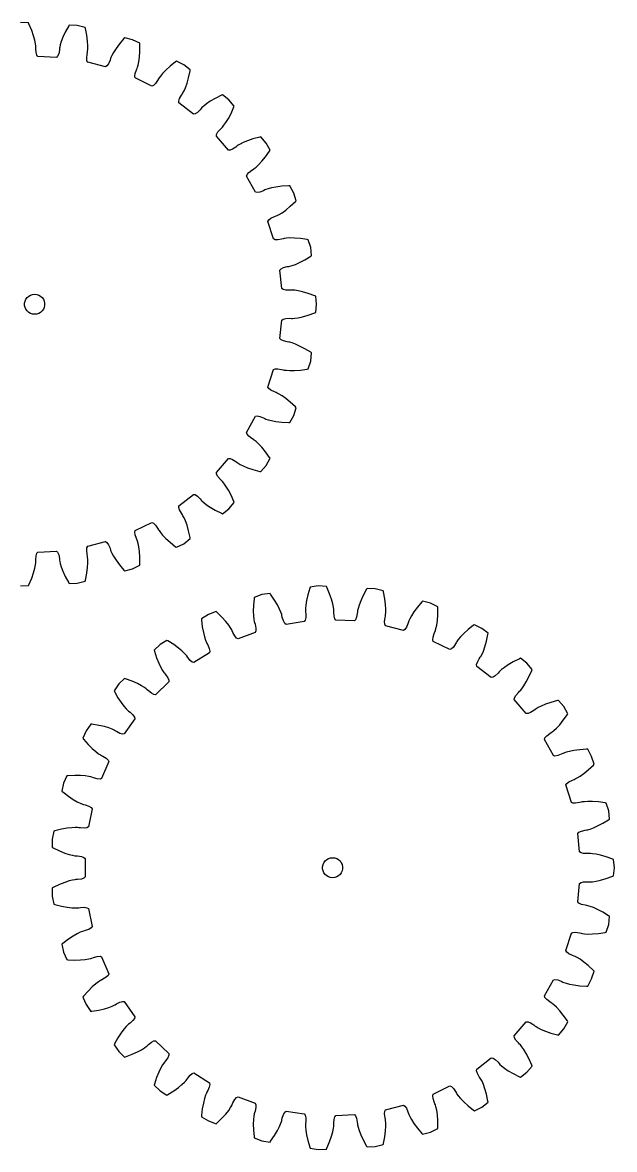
# Model space of a CAD drawing. Extents: x 0 to 173, y 0 to 168.
# Drawn here: x 84.4 to 172.6, y 0 to 167.9 of the extents above; entities that cross this region are included whole.
import ezdxf

# ---------------------------------------------------------------- set-up
doc = ezdxf.new("R2010")
doc.units = 0

msp = doc.modelspace()

# ---------------------------------------------------------------- linework, layer by layer
for p, q in [((85.3, 167.79), (84.08, 167.85)), ((85.36, 167.65), (85.3, 167.79)), ((85.77, 166.69), (85.36, 167.65)), ((86.05, 165.88), (85.77, 166.69)), ((90.78, 166.44), (90.42, 165.65)), ((91.28, 167.35), (90.78, 166.44)), ((91.36, 167.48), (91.28, 167.35)), ((92.57, 167.42), (91.36, 167.48)), ((93.75, 167.12), (92.57, 167.42)), ((93.79, 166.97), (93.75, 167.12)), ((93.99, 165.95), (93.79, 166.97)), ((86.23, 165.21), (86.05, 165.88)), ((86.33, 164.7), (86.23, 165.21)), ((86.37, 164.37), (86.33, 164.7)), ((90.02, 164.52), (89.95, 164.19)), ((90.17, 165.01), (90.02, 164.52)), ((90.42, 165.65), (90.17, 165.01)), ((94.1, 165.09), (93.99, 165.95)), ((94.14, 164.4), (94.1, 165.09)), ((98.85, 164.69), (98.34, 163.99)), ((99.52, 165.48), (98.85, 164.69)), ((99.63, 165.59), (99.52, 165.48)), ((100.8, 165.29), (99.63, 165.59)), ((101.89, 164.76), (100.8, 165.29)), ((101.9, 164.6), (101.89, 164.76)), ((101.89, 163.56), (101.9, 164.6)), ((86.38, 164.2), (86.37, 164.37)), ((86.38, 163.94), (86.38, 164.2)), ((86.43, 163.37), (86.38, 163.94)), ((86.55, 162.98), (86.43, 163.37)), ((86.7, 162.79), (86.55, 162.98)), ((89.63, 162.83), (89.45, 162.65)), ((89.79, 163.2), (89.63, 162.83)), ((89.89, 163.76), (89.79, 163.2)), ((89.92, 164.02), (89.89, 163.76)), ((89.95, 164.19), (89.92, 164.02)), ((93.97, 162.56), (94.03, 163.12)), ((94.03, 163.12), (94.09, 163.38)), ((94.09, 163.38), (94.11, 163.55)), ((94.11, 163.55), (94.14, 163.89)), ((94.14, 163.89), (94.14, 164.4)), ((97.72, 162.96), (97.58, 162.65)), ((97.97, 163.41), (97.72, 162.96)), ((98.34, 163.99), (97.97, 163.41)), ((101.83, 162.7), (101.89, 163.56)), ((89.45, 162.65), (86.7, 162.79)), ((94.01, 162.16), (93.97, 162.56)), ((94.12, 161.93), (94.01, 162.16)), ((96.78, 161.24), (94.12, 161.93)), ((96.99, 161.38), (96.78, 161.24)), ((97.22, 161.71), (96.99, 161.38)), ((97.44, 162.24), (97.22, 161.71)), ((97.52, 162.5), (97.44, 162.24)), ((97.58, 162.65), (97.52, 162.5)), ((101.47, 161.03), (101.53, 161.19)), ((101.53, 161.19), (101.62, 161.51)), ((101.62, 161.51), (101.73, 162.02)), ((101.73, 162.02), (101.83, 162.7)), ((106.4, 161.35), (105.76, 160.77)), ((107.22, 161.99), (106.4, 161.35)), ((107.34, 162.08), (107.22, 161.99)), ((108.44, 161.55), (107.34, 162.08)), ((109.4, 160.8), (108.44, 161.55)), ((101.15, 159.84), (101.19, 160.24)), ((101.21, 159.6), (101.15, 159.84)), ((101.19, 160.24), (101.37, 160.79)), ((103.68, 158.39), (101.21, 159.6)), ((101.37, 160.79), (101.47, 161.03)), ((104.66, 159.47), (104.53, 159.24)), ((104.75, 159.61), (104.66, 159.47)), ((104.95, 159.88), (104.75, 159.61)), ((105.28, 160.28), (104.95, 159.88)), ((105.76, 160.77), (105.28, 160.28)), ((108.92, 158.8), (109.16, 159.63)), ((109.16, 159.63), (109.37, 160.65)), ((109.37, 160.65), (109.4, 160.8)), ((103.92, 158.48), (103.68, 158.39)), ((104.21, 158.76), (103.92, 158.48)), ((104.53, 159.24), (104.21, 158.76)), ((108.48, 157.68), (108.69, 158.15)), ((108.69, 158.15), (108.92, 158.8)), ((107.68, 156.14), (107.8, 156.53)), ((107.69, 155.89), (107.68, 156.14)), ((107.8, 156.53), (108.08, 157.02)), ((108.08, 157.02), (108.24, 157.24)), ((108.24, 157.24), (108.32, 157.38)), ((108.32, 157.38), (108.48, 157.68)), ((112.38, 156.12), (111.81, 155.73)), ((113.13, 156.56), (112.38, 156.12)), ((114.06, 157.03), (113.13, 156.56)), ((114.2, 157.09), (114.06, 157.03)), ((115.16, 156.34), (114.2, 157.09)), ((115.95, 155.42), (115.16, 156.34)), ((109.87, 154.21), (107.69, 155.89)), ((110.46, 154.47), (110.12, 154.25)), ((110.87, 154.87), (110.46, 154.47)), ((111.04, 155.07), (110.87, 154.87)), ((111.15, 155.19), (111.04, 155.07)), ((111.41, 155.42), (111.15, 155.19)), ((111.81, 155.73), (111.41, 155.42)), ((115.48, 154.32), (115.9, 155.28)), ((115.9, 155.28), (115.95, 155.42)), ((110.12, 154.25), (109.87, 154.21)), ((114.42, 152.55), (114.72, 152.97)), ((114.72, 152.97), (115.08, 153.56)), ((115.08, 153.56), (115.48, 154.32)), ((113.29, 150.95), (113.33, 151.2)), ((113.33, 151.2), (113.52, 151.55)), ((113.52, 151.55), (113.9, 151.98)), ((113.9, 151.98), (114.1, 152.16)), ((114.1, 152.16), (114.21, 152.28)), ((114.21, 152.28), (114.42, 152.55)), ((115.08, 148.86), (113.29, 150.95)), ((116.4, 149.47), (116.2, 149.31)), ((116.54, 149.57), (116.4, 149.47)), ((116.83, 149.74), (116.54, 149.57)), ((117.29, 149.97), (116.83, 149.74)), ((117.93, 150.24), (117.29, 149.97)), ((118.75, 150.52), (117.93, 150.24)), ((119.75, 150.78), (118.75, 150.52)), ((119.9, 150.81), (119.75, 150.78)), ((120.7, 149.89), (119.9, 150.81)), ((121.29, 148.83), (120.7, 149.89)), ((115.34, 148.86), (115.08, 148.86)), ((115.71, 149), (115.34, 148.86)), ((116.2, 149.31), (115.71, 149)), ((120.06, 147.18), (120.61, 147.85)), ((120.61, 147.85), (121.21, 148.7)), ((121.21, 148.7), (121.29, 148.83)), ((118.81, 146.01), (118.95, 146.11)), ((118.95, 146.11), (119.21, 146.32)), ((119.21, 146.32), (119.59, 146.68)), ((119.59, 146.68), (120.06, 147.18)), ((117.78, 144.99), (117.87, 145.23)), ((119.12, 142.58), (117.78, 144.99)), ((117.87, 145.23), (118.13, 145.53)), ((118.13, 145.53), (118.59, 145.87)), ((118.59, 145.87), (118.81, 146.01)), ((120.3, 142.79), (119.76, 142.59)), ((120.53, 142.91), (120.3, 142.79)), ((120.69, 142.98), (120.53, 142.91)), ((121.01, 143.09), (120.69, 142.98)), ((121.51, 143.22), (121.01, 143.09)), ((122.18, 143.35), (121.51, 143.22)), ((123.04, 143.46), (122.18, 143.35)), ((124.08, 143.52), (123.04, 143.46)), ((124.23, 143.52), (124.08, 143.52)), ((124.82, 142.46), (124.23, 143.52)), ((119.37, 142.53), (119.12, 142.58)), ((119.76, 142.59), (119.37, 142.53)), ((124.32, 140.48), (125.08, 141.19)), ((125.19, 141.3), (124.82, 142.46)), ((125.08, 141.19), (125.19, 141.3)), ((122.65, 139.26), (123.09, 139.53)), ((123.09, 139.53), (123.65, 139.93)), ((123.65, 139.93), (124.32, 140.48)), ((120.98, 138.24), (121.11, 138.46)), ((121.81, 135.62), (120.98, 138.24)), ((121.11, 138.46), (121.43, 138.7)), ((121.43, 138.7), (121.95, 138.95)), ((121.95, 138.95), (122.2, 139.04)), ((122.2, 139.04), (122.35, 139.1)), ((122.35, 139.1), (122.65, 139.26)), ((122.04, 135.51), (121.81, 135.62)), ((122.44, 135.49), (122.04, 135.51)), ((123, 135.59), (122.44, 135.49)), ((123.26, 135.66), (123, 135.59)), ((123.42, 135.69), (123.26, 135.66)), ((123.76, 135.73), (123.42, 135.69)), ((124.27, 135.76), (123.76, 135.73)), ((124.96, 135.75), (124.27, 135.76)), ((125.82, 135.69), (124.96, 135.75)), ((126.85, 135.54), (125.82, 135.69)), ((127, 135.51), (126.85, 135.54)), ((127.37, 134.35), (127, 135.51)), ((127.49, 133.14), (127.37, 134.35)), ((126.48, 132.51), (127.36, 133.05)), ((127.36, 133.05), (127.49, 133.14)), ((122.76, 130.99), (122.93, 131.17)), ((123.03, 128.25), (122.76, 130.99)), ((122.93, 131.17), (123.29, 131.35)), ((123.29, 131.35), (123.84, 131.49)), ((123.84, 131.49), (124.11, 131.52)), ((124.11, 131.52), (124.27, 131.56)), ((124.27, 131.56), (124.6, 131.65)), ((124.6, 131.65), (125.08, 131.83)), ((125.08, 131.83), (125.71, 132.11)), ((125.71, 132.11), (126.48, 132.51)), ((123.24, 128.1), (123.03, 128.25)), ((123.63, 128), (123.24, 128.1)), ((124.2, 127.98), (123.63, 128)), ((124.47, 128), (124.2, 127.98)), ((124.63, 128), (124.47, 128)), ((124.97, 127.97), (124.63, 128)), ((125.48, 127.9), (124.97, 127.97)), ((126.15, 127.75), (125.48, 127.9)), ((126.99, 127.51), (126.15, 127.75)), ((84.72, 126.05), (84.78, 126.35)), ((84.72, 125.73), (84.72, 126.05)), ((84.78, 126.35), (84.91, 126.64)), ((84.91, 126.64), (85.1, 126.89)), ((85.1, 126.89), (85.33, 127.1)), ((85.33, 127.1), (85.6, 127.26)), ((85.6, 127.26), (85.9, 127.36)), ((85.9, 127.36), (86.21, 127.39)), ((86.21, 127.39), (86.52, 127.36)), ((86.52, 127.36), (86.82, 127.26)), ((86.82, 127.26), (87.09, 127.1)), ((87.09, 127.1), (87.33, 126.89)), ((87.33, 126.89), (87.51, 126.64)), ((87.51, 126.64), (87.64, 126.35)), ((87.64, 126.35), (87.7, 126.05)), ((87.7, 126.05), (87.7, 125.73)), ((127.96, 127.16), (126.99, 127.51)), ((128.1, 127.1), (127.96, 127.16)), ((128.23, 125.89), (128.1, 127.1)), ((84.78, 125.43), (84.72, 125.73)), ((84.91, 125.14), (84.78, 125.43)), ((85.1, 124.89), (84.91, 125.14)), ((85.33, 124.68), (85.1, 124.89)), ((85.6, 124.52), (85.33, 124.68)), ((85.9, 124.42), (85.6, 124.52)), ((86.21, 124.39), (85.9, 124.42)), ((86.52, 124.42), (86.21, 124.39)), ((86.82, 124.52), (86.52, 124.42)), ((87.09, 124.68), (86.82, 124.52)), ((87.33, 124.89), (87.09, 124.68)), ((87.51, 125.14), (87.33, 124.89)), ((87.64, 125.43), (87.51, 125.14)), ((87.7, 125.73), (87.64, 125.43)), ((126.15, 124.03), (126.99, 124.26)), ((126.99, 124.26), (127.96, 124.62)), ((127.96, 124.62), (128.1, 124.68)), ((128.1, 124.68), (128.23, 125.89)), ((122.76, 120.79), (123.03, 123.53)), ((123.03, 123.53), (123.24, 123.68)), ((123.24, 123.68), (123.63, 123.77)), ((123.63, 123.77), (124.2, 123.8)), ((124.2, 123.8), (124.47, 123.78)), ((124.47, 123.78), (124.63, 123.78)), ((124.63, 123.78), (124.97, 123.81)), ((124.97, 123.81), (125.48, 123.88)), ((125.48, 123.88), (126.15, 124.03)), ((122.93, 120.6), (122.76, 120.79)), ((123.29, 120.43), (122.93, 120.6)), ((123.84, 120.29), (123.29, 120.43)), ((124.11, 120.25), (123.84, 120.29)), ((124.27, 120.22), (124.11, 120.25)), ((124.6, 120.13), (124.27, 120.22)), ((125.08, 119.95), (124.6, 120.13)), ((125.71, 119.67), (125.08, 119.95)), ((126.48, 119.27), (125.71, 119.67)), ((127.36, 118.73), (126.48, 119.27)), ((127.49, 118.64), (127.36, 118.73)), ((127.37, 117.43), (127.49, 118.64)), ((120.98, 113.54), (121.81, 116.16)), ((121.81, 116.16), (122.04, 116.27)), ((122.04, 116.27), (122.44, 116.28)), ((122.44, 116.28), (123, 116.19)), ((123, 116.19), (123.26, 116.12)), ((123.26, 116.12), (123.42, 116.09)), ((123.42, 116.09), (123.76, 116.05)), ((123.76, 116.05), (124.27, 116.02)), ((124.27, 116.02), (124.96, 116.02)), ((124.96, 116.02), (125.82, 116.09)), ((125.82, 116.09), (126.85, 116.24)), ((126.85, 116.24), (127, 116.27)), ((127, 116.27), (127.37, 117.43)), ((121.11, 113.32), (120.98, 113.54)), ((121.43, 113.08), (121.11, 113.32)), ((121.95, 112.83), (121.43, 113.08)), ((122.2, 112.74), (121.95, 112.83)), ((122.35, 112.67), (122.2, 112.74)), ((122.65, 112.52), (122.35, 112.67)), ((123.09, 112.25), (122.65, 112.52)), ((123.65, 111.85), (123.09, 112.25)), ((124.32, 111.3), (123.65, 111.85)), ((125.08, 110.59), (124.32, 111.3)), ((117.78, 106.79), (119.12, 109.2)), ((119.12, 109.2), (119.37, 109.25)), ((119.37, 109.25), (119.76, 109.19)), ((119.76, 109.19), (120.3, 108.98)), ((124.23, 108.26), (124.82, 109.32)), ((124.82, 109.32), (125.19, 110.48)), ((125.19, 110.48), (125.08, 110.59)), ((120.3, 108.98), (120.53, 108.87)), ((120.53, 108.87), (120.69, 108.8)), ((120.69, 108.8), (121.01, 108.69)), ((121.01, 108.69), (121.51, 108.56)), ((121.51, 108.56), (122.18, 108.43)), ((122.18, 108.43), (123.04, 108.32)), ((123.04, 108.32), (124.08, 108.26)), ((124.08, 108.26), (124.23, 108.26)), ((117.87, 106.55), (117.78, 106.79)), ((118.13, 106.25), (117.87, 106.55)), ((118.59, 105.9), (118.13, 106.25)), ((118.81, 105.77), (118.59, 105.9)), ((118.95, 105.67), (118.81, 105.77)), ((119.21, 105.45), (118.95, 105.67)), ((119.59, 105.1), (119.21, 105.45)), ((120.06, 104.6), (119.59, 105.1)), ((120.61, 103.93), (120.06, 104.6)), ((113.29, 100.83), (115.08, 102.91)), ((115.08, 102.91), (115.34, 102.92)), ((115.34, 102.92), (115.71, 102.78)), ((115.71, 102.78), (116.2, 102.47)), ((116.2, 102.47), (116.4, 102.3)), ((121.21, 103.08), (120.61, 103.93)), ((120.7, 101.89), (121.29, 102.95)), ((121.29, 102.95), (121.21, 103.08)), ((113.33, 100.58), (113.29, 100.83)), ((116.4, 102.3), (116.54, 102.21)), ((116.54, 102.21), (116.83, 102.04)), ((116.83, 102.04), (117.29, 101.81)), ((117.29, 101.81), (117.93, 101.54)), ((117.93, 101.54), (118.75, 101.26)), ((118.75, 101.26), (119.75, 100.99)), ((119.75, 100.99), (119.9, 100.96)), ((119.9, 100.96), (120.7, 101.89)), ((113.52, 100.23), (113.33, 100.58)), ((113.9, 99.8), (113.52, 100.23)), ((114.1, 99.61), (113.9, 99.8)), ((114.21, 99.49), (114.1, 99.61)), ((114.42, 99.23), (114.21, 99.49)), ((114.72, 98.81), (114.42, 99.23)), ((107.69, 95.89), (109.87, 97.57)), ((109.87, 97.57), (110.12, 97.53)), ((110.12, 97.53), (110.46, 97.31)), ((115.08, 98.22), (114.72, 98.81)), ((115.48, 97.45), (115.08, 98.22)), ((115.9, 96.5), (115.48, 97.45)), ((107.68, 95.64), (107.69, 95.89)), ((110.46, 97.31), (110.87, 96.91)), ((110.87, 96.91), (111.04, 96.71)), ((111.04, 96.71), (111.15, 96.59)), ((111.15, 96.59), (111.41, 96.36)), ((111.41, 96.36), (111.81, 96.04)), ((111.81, 96.04), (112.38, 95.65)), ((115.16, 95.44), (115.95, 96.36)), ((115.95, 96.36), (115.9, 96.5)), ((107.8, 95.25), (107.68, 95.64)), ((108.08, 94.76), (107.8, 95.25)), ((108.24, 94.54), (108.08, 94.76)), ((108.32, 94.4), (108.24, 94.54)), ((108.48, 94.1), (108.32, 94.4)), ((108.69, 93.62), (108.48, 94.1)), ((112.38, 95.65), (113.13, 95.22)), ((113.13, 95.22), (114.06, 94.75)), ((114.06, 94.75), (114.2, 94.69)), ((114.2, 94.69), (115.16, 95.44)), ((101.21, 92.18), (103.68, 93.39)), ((103.68, 93.39), (103.92, 93.29)), ((103.92, 93.29), (104.21, 93.01)), ((104.21, 93.01), (104.53, 92.54)), ((104.53, 92.54), (104.66, 92.31)), ((108.92, 92.98), (108.69, 93.62)), ((109.16, 92.14), (108.92, 92.98)), ((101.15, 91.93), (101.21, 92.18)), ((101.19, 91.53), (101.15, 91.93)), ((101.37, 90.99), (101.19, 91.53)), ((101.47, 90.75), (101.37, 90.99)), ((101.53, 90.59), (101.47, 90.75)), ((104.66, 92.31), (104.75, 92.17)), ((104.75, 92.17), (104.95, 91.89)), ((104.95, 91.89), (105.28, 91.5)), ((105.28, 91.5), (105.76, 91.01)), ((105.76, 91.01), (106.4, 90.43)), ((108.44, 90.23), (109.4, 90.98)), ((109.37, 91.13), (109.16, 92.14)), ((109.4, 90.98), (109.37, 91.13)), ((86.55, 88.8), (86.7, 88.99)), ((86.7, 88.99), (89.45, 89.13)), ((89.45, 89.13), (89.63, 88.95)), ((93.97, 89.22), (94.01, 89.62)), ((94.03, 88.65), (93.97, 89.22)), ((94.01, 89.62), (94.12, 89.85)), ((94.12, 89.85), (96.78, 90.54)), ((96.78, 90.54), (96.99, 90.4)), ((96.99, 90.4), (97.22, 90.06)), ((97.22, 90.06), (97.44, 89.54)), ((97.44, 89.54), (97.52, 89.28)), ((97.52, 89.28), (97.58, 89.13)), ((97.58, 89.13), (97.72, 88.82)), ((101.62, 90.26), (101.53, 90.59)), ((101.73, 89.76), (101.62, 90.26)), ((101.83, 89.08), (101.73, 89.76)), ((101.89, 88.22), (101.83, 89.08)), ((106.4, 90.43), (107.22, 89.78)), ((107.22, 89.78), (107.34, 89.7)), ((107.34, 89.7), (108.44, 90.23)), ((86.33, 87.07), (86.37, 87.41)), ((86.37, 87.41), (86.38, 87.58)), ((86.38, 87.84), (86.43, 88.41)), ((86.38, 87.58), (86.38, 87.84)), ((86.43, 88.41), (86.55, 88.8)), ((89.63, 88.95), (89.79, 88.58)), ((89.79, 88.58), (89.89, 88.02)), ((89.89, 88.02), (89.92, 87.76)), ((89.92, 87.76), (89.95, 87.59)), ((89.95, 87.59), (90.02, 87.26)), ((94.09, 88.39), (94.03, 88.65)), ((94.11, 88.23), (94.09, 88.39)), ((94.1, 86.69), (94.14, 87.38)), ((94.14, 87.89), (94.11, 88.23)), ((94.14, 87.38), (94.14, 87.89)), ((97.72, 88.82), (97.97, 88.37)), ((97.97, 88.37), (98.34, 87.78)), ((98.34, 87.78), (98.85, 87.09)), ((101.9, 87.18), (101.89, 88.22)), ((85.77, 85.08), (86.05, 85.9)), ((86.05, 85.9), (86.23, 86.57)), ((86.23, 86.57), (86.33, 87.07)), ((90.02, 87.26), (90.17, 86.77)), ((90.17, 86.77), (90.42, 86.12)), ((90.42, 86.12), (90.78, 85.34)), ((93.79, 84.81), (93.99, 85.83)), ((93.99, 85.83), (94.1, 86.69)), ((98.85, 87.09), (99.52, 86.29)), ((99.52, 86.29), (99.63, 86.18)), ((99.63, 86.18), (100.8, 86.49)), ((100.8, 86.49), (101.89, 87.02)), ((101.89, 87.02), (101.9, 87.18)), ((84.08, 83.93), (85.3, 83.99)), ((85.3, 83.99), (85.36, 84.12)), ((85.36, 84.12), (85.77, 85.08)), ((90.78, 85.34), (91.28, 84.42)), ((91.28, 84.42), (91.36, 84.3)), ((91.36, 84.3), (92.57, 84.36)), ((92.57, 84.36), (93.75, 84.66)), ((93.75, 84.66), (93.79, 84.81)), ((128.49, 83.93), (127.29, 83.74)), ((129.71, 83.86), (128.49, 83.93)), ((120.09, 82.64), (118.95, 82.22)), ((121.29, 82.82), (120.09, 82.64)), ((121.38, 82.7), (121.29, 82.82)), ((121.97, 81.84), (121.38, 82.7)), ((126.93, 82.6), (126.74, 81.76)), ((127.24, 83.6), (126.93, 82.6)), ((127.29, 83.74), (127.24, 83.6)), ((129.77, 83.73), (129.71, 83.86)), ((130.18, 82.77), (129.77, 83.73)), ((130.46, 81.95), (130.18, 82.77)), ((135.19, 82.51), (134.83, 81.73)), ((135.69, 83.43), (135.19, 82.51)), ((135.77, 83.56), (135.69, 83.43)), ((136.98, 83.5), (135.77, 83.56)), ((138.16, 83.19), (136.98, 83.5)), ((138.2, 83.04), (138.16, 83.19)), ((138.4, 82.02), (138.2, 83.04)), ((118.83, 81.03), (118.8, 80.17)), ((118.92, 82.06), (118.83, 81.03)), ((118.95, 82.22), (118.92, 82.06)), ((122.41, 81.1), (121.97, 81.84)), ((122.72, 80.48), (122.41, 81.1)), ((126.63, 81.08), (126.58, 80.57)), ((126.74, 81.76), (126.63, 81.08)), ((130.64, 81.28), (130.46, 81.95)), ((130.73, 80.78), (130.64, 81.28)), ((130.78, 80.44), (130.73, 80.78)), ((134.43, 80.59), (134.35, 80.26)), ((134.58, 81.08), (134.43, 80.59)), ((134.83, 81.73), (134.58, 81.08)), ((138.51, 81.16), (138.4, 82.02)), ((138.55, 80.48), (138.51, 81.16)), ((143.26, 80.76), (142.75, 80.07)), ((143.93, 81.56), (143.26, 80.76)), ((144.04, 81.67), (143.93, 81.56)), ((145.21, 81.36), (144.04, 81.67)), ((146.3, 80.83), (145.21, 81.36)), ((146.31, 80.68), (146.3, 80.83)), ((146.3, 79.64), (146.31, 80.68)), ((112.12, 79.69), (111.08, 79.04)), ((111.08, 79.04), (111.09, 78.89)), ((113.26, 80.11), (112.12, 79.69)), ((113.37, 80.01), (113.26, 80.11)), ((114.12, 79.29), (113.37, 80.01)), ((114.7, 78.65), (114.12, 79.29)), ((118.8, 80.17), (118.83, 79.48)), ((118.83, 79.48), (118.89, 78.96)), ((118.89, 78.96), (118.95, 78.63)), ((122.92, 80.01), (122.72, 80.48)), ((123.03, 79.69), (122.92, 80.01)), ((123.07, 79.53), (123.03, 79.69)), ((123.12, 79.26), (123.07, 79.53)), ((123.29, 78.72), (123.12, 79.26)), ((126.61, 79.23), (126.53, 78.83)), ((126.58, 80.57), (126.57, 80.23)), ((126.57, 80.23), (126.58, 80.06)), ((126.58, 80.06), (126.61, 79.8)), ((126.61, 79.8), (126.61, 79.23)), ((130.79, 80.28), (130.78, 80.44)), ((130.79, 80.01), (130.79, 80.28)), ((130.84, 79.44), (130.79, 80.01)), ((130.95, 79.06), (130.84, 79.44)), ((131.11, 78.86), (130.95, 79.06)), ((134.04, 78.9), (133.86, 78.72)), ((134.19, 79.27), (134.04, 78.9)), ((134.3, 79.83), (134.19, 79.27)), ((134.33, 80.1), (134.3, 79.83)), ((134.35, 80.26), (134.33, 80.1)), ((138.38, 78.63), (138.44, 79.2)), ((138.44, 79.2), (138.5, 79.46)), ((138.5, 79.46), (138.52, 79.62)), ((138.52, 79.62), (138.55, 79.96)), ((138.55, 79.96), (138.55, 80.48)), ((142.13, 79.03), (141.99, 78.72)), ((142.38, 79.49), (142.13, 79.03)), ((142.75, 80.07), (142.38, 79.49)), ((146.24, 78.77), (146.3, 79.64)), ((111.09, 78.89), (111.2, 77.86)), ((111.2, 77.86), (111.36, 77)), ((115.13, 78.1), (114.7, 78.65)), ((115.42, 77.68), (115.13, 78.1)), ((115.59, 77.39), (115.42, 77.68)), ((115.67, 77.24), (115.59, 77.39)), ((115.77, 76.99), (115.67, 77.24)), ((118.95, 78.63), (118.99, 78.47)), ((118.99, 78.47), (119.07, 78.22)), ((119.07, 78.22), (119.19, 77.66)), ((119.2, 77.25), (119.1, 77.02)), ((119.19, 77.66), (119.2, 77.25)), ((123.48, 78.36), (123.29, 78.72)), ((123.68, 78.2), (123.48, 78.36)), ((126.4, 78.62), (123.68, 78.2)), ((126.53, 78.83), (126.4, 78.62)), ((133.86, 78.72), (131.11, 78.86)), ((138.41, 78.23), (138.38, 78.63)), ((138.53, 78), (138.41, 78.23)), ((141.19, 77.31), (138.53, 78)), ((141.4, 77.46), (141.19, 77.31)), ((141.63, 77.79), (141.4, 77.46)), ((141.85, 78.31), (141.63, 77.79)), ((141.93, 78.57), (141.85, 78.31)), ((141.99, 78.72), (141.93, 78.57)), ((145.88, 77.1), (145.94, 77.26)), ((145.94, 77.26), (146.03, 77.59)), ((146.03, 77.59), (146.14, 78.09)), ((146.14, 78.09), (146.24, 78.77)), ((150.81, 77.43), (150.17, 76.85)), ((151.63, 78.07), (150.81, 77.43)), ((151.75, 78.16), (151.63, 78.07)), ((152.84, 77.62), (151.75, 78.16)), ((153.81, 76.88), (152.84, 77.62)), ((105.93, 75.83), (104.9, 75.19)), ((106.07, 75.76), (105.93, 75.83)), ((106.94, 75.2), (106.07, 75.76)), ((111.36, 77), (111.52, 76.34)), ((111.52, 76.34), (111.68, 75.85)), ((111.68, 75.85), (111.81, 75.53)), ((116.04, 76.49), (115.77, 76.99)), ((116.3, 76.18), (116.04, 76.49)), ((116.52, 76.06), (116.3, 76.18)), ((119.1, 77.02), (116.52, 76.06)), ((145.56, 75.92), (145.6, 76.32)), ((145.62, 75.67), (145.56, 75.92)), ((145.6, 76.32), (145.78, 76.86)), ((148.09, 74.46), (145.62, 75.67)), ((145.78, 76.86), (145.88, 77.1)), ((149.07, 75.54), (148.94, 75.31)), ((149.15, 75.68), (149.07, 75.54)), ((149.36, 75.96), (149.15, 75.68)), ((149.69, 76.35), (149.36, 75.96)), ((150.17, 76.85), (149.69, 76.35)), ((153.33, 74.88), (153.57, 75.71)), ((153.57, 75.71), (153.78, 76.72)), ((153.78, 76.72), (153.81, 76.88)), ((104.9, 75.19), (104.02, 74.35)), ((104.02, 74.35), (104.06, 74.2)), ((104.06, 74.2), (104.38, 73.21)), ((107.64, 74.69), (106.94, 75.2)), ((108.17, 74.25), (107.64, 74.69)), ((108.54, 73.89), (108.17, 74.25)), ((108.77, 73.63), (108.54, 73.89)), ((112.28, 73.98), (109.95, 72.53)), ((111.81, 75.53), (111.88, 75.38)), ((111.88, 75.38), (112.01, 75.15)), ((112.01, 75.15), (112.24, 74.63)), ((112.24, 74.63), (112.32, 74.23)), ((112.32, 74.23), (112.28, 73.98)), ((148.33, 74.56), (148.09, 74.46)), ((148.62, 74.84), (148.33, 74.56)), ((148.94, 75.31), (148.62, 74.84)), ((152.89, 73.76), (153.1, 74.23)), ((153.1, 74.23), (153.33, 74.88)), ((104.38, 73.21), (104.7, 72.41)), ((104.7, 72.41), (105, 71.79)), ((108.87, 73.5), (108.77, 73.63)), ((109.02, 73.29), (108.87, 73.5)), ((109.39, 72.85), (109.02, 73.29)), ((109.7, 72.6), (109.39, 72.85)), ((109.95, 72.53), (109.7, 72.6)), ((152.09, 72.22), (152.21, 72.6)), ((152.1, 71.96), (152.09, 72.22)), ((152.21, 72.6), (152.49, 73.1)), ((152.49, 73.1), (152.64, 73.31)), ((152.64, 73.31), (152.73, 73.45)), ((152.73, 73.45), (152.89, 73.76)), ((156.79, 72.2), (156.22, 71.81)), ((157.54, 72.64), (156.79, 72.2)), ((158.47, 73.1), (157.54, 72.64)), ((158.61, 73.16), (158.47, 73.1)), ((159.57, 72.42), (158.61, 73.16)), ((160.36, 71.49), (159.57, 72.42)), ((105, 71.79), (105.25, 71.34)), ((105.25, 71.34), (105.44, 71.06)), ((105.44, 71.06), (105.54, 70.92)), ((105.54, 70.92), (105.71, 70.72)), ((105.71, 70.72), (106.04, 70.26)), ((154.28, 70.28), (152.1, 71.96)), ((154.87, 70.54), (154.53, 70.33)), ((155.28, 70.94), (154.87, 70.54)), ((155.45, 71.14), (155.28, 70.94)), ((155.56, 71.26), (155.45, 71.14)), ((155.82, 71.49), (155.56, 71.26)), ((156.22, 71.81), (155.82, 71.49)), ((159.89, 70.4), (160.31, 71.35)), ((160.31, 71.35), (160.36, 71.49)), ((98.74, 69.33), (98.04, 68.33)), ((99.62, 70.17), (98.74, 69.33)), ((99.77, 70.12), (99.62, 70.17)), ((100.74, 69.76), (99.77, 70.12)), ((101.52, 69.39), (100.74, 69.76)), ((102.13, 69.07), (101.52, 69.39)), ((102.57, 68.79), (102.13, 69.07)), ((106.21, 69.64), (104.22, 67.74)), ((106.04, 70.26), (106.2, 69.89)), ((106.2, 69.89), (106.21, 69.64)), ((154.53, 70.33), (154.28, 70.28)), ((158.83, 68.62), (159.13, 69.04)), ((159.13, 69.04), (159.49, 69.63)), ((159.49, 69.63), (159.89, 70.4)), ((98.04, 68.33), (98.11, 68.2)), ((98.11, 68.2), (98.62, 67.29)), ((98.62, 67.29), (99.1, 66.57)), ((102.84, 68.59), (102.57, 68.79)), ((102.97, 68.48), (102.84, 68.59)), ((103.16, 68.3), (102.97, 68.48)), ((103.61, 67.94), (103.16, 68.3)), ((103.97, 67.76), (103.61, 67.94)), ((104.22, 67.74), (103.97, 67.76)), ((157.7, 67.03), (157.74, 67.28)), ((157.74, 67.28), (157.93, 67.63)), ((157.93, 67.63), (158.31, 68.06)), ((158.31, 68.06), (158.5, 68.24)), ((158.5, 68.24), (158.62, 68.36)), ((158.62, 68.36), (158.83, 68.62)), ((99.1, 66.57), (99.52, 66.02)), ((99.52, 66.02), (99.85, 65.63)), ((99.85, 65.63), (100.1, 65.39)), ((159.49, 64.94), (157.7, 67.03)), ((160.81, 65.55), (160.6, 65.38)), ((160.95, 65.64), (160.81, 65.55)), ((161.24, 65.81), (160.95, 65.64)), ((161.7, 66.04), (161.24, 65.81)), ((162.34, 66.31), (161.7, 66.04)), ((163.16, 66.59), (162.34, 66.31)), ((164.16, 66.86), (163.16, 66.59)), ((164.31, 66.89), (164.16, 66.86)), ((165.11, 65.97), (164.31, 66.89)), ((165.7, 64.9), (165.11, 65.97)), ((101.14, 64.16), (99.57, 61.9)), ((100.1, 65.39), (100.22, 65.28)), ((100.22, 65.28), (100.43, 65.12)), ((100.43, 65.12), (100.85, 64.73)), ((100.85, 64.73), (101.08, 64.4)), ((101.08, 64.4), (101.14, 64.16)), ((159.75, 64.93), (159.49, 64.94)), ((160.12, 65.08), (159.75, 64.93)), ((160.6, 65.38), (160.12, 65.08)), ((164.47, 63.25), (165.01, 63.92)), ((165.01, 63.92), (165.62, 64.77)), ((165.62, 64.77), (165.7, 64.9)), ((93.88, 62.35), (93.4, 61.24)), ((94.58, 63.35), (93.88, 62.35)), ((94.73, 63.34), (94.58, 63.35)), ((95.76, 63.17), (94.73, 63.34)), ((96.6, 62.98), (95.76, 63.17)), ((97.26, 62.78), (96.6, 62.98)), ((97.74, 62.59), (97.26, 62.78)), ((98.05, 62.45), (97.74, 62.59)), ((98.19, 62.37), (98.05, 62.45)), ((98.42, 62.23), (98.19, 62.37)), ((98.93, 61.97), (98.42, 62.23)), ((163.22, 62.09), (163.36, 62.18)), ((163.36, 62.18), (163.62, 62.4)), ((163.62, 62.4), (164, 62.75)), ((164, 62.75), (164.47, 63.25)), ((93.4, 61.24), (93.5, 61.11)), ((93.5, 61.11), (94.18, 60.33)), ((99.32, 61.87), (98.93, 61.97)), ((99.57, 61.9), (99.32, 61.87)), ((162.19, 61.06), (162.28, 61.3)), ((163.53, 58.66), (162.19, 61.06)), ((162.28, 61.3), (162.54, 61.6)), ((162.54, 61.6), (163, 61.95)), ((163, 61.95), (163.22, 62.09)), ((94.18, 60.33), (94.79, 59.72)), ((94.79, 59.72), (95.31, 59.27)), ((95.31, 59.27), (95.72, 58.95)), ((95.72, 58.95), (96, 58.77)), ((96, 58.77), (96.15, 58.68)), ((164.71, 58.87), (164.17, 58.66)), ((164.94, 58.99), (164.71, 58.87)), ((165.1, 59.05), (164.94, 58.99)), ((165.42, 59.16), (165.1, 59.05)), ((165.92, 59.29), (165.42, 59.16)), ((166.59, 59.43), (165.92, 59.29)), ((167.45, 59.54), (166.59, 59.43)), ((168.49, 59.6), (167.45, 59.54)), ((168.64, 59.6), (168.49, 59.6)), ((169.23, 58.53), (168.64, 59.6)), ((96.15, 58.68), (96.39, 58.57)), ((97.28, 57.77), (96.19, 55.24)), ((96.39, 58.57), (96.88, 58.27)), ((96.88, 58.27), (97.17, 58)), ((97.17, 58), (97.28, 57.77)), ((163.77, 58.6), (163.53, 58.66)), ((164.17, 58.66), (163.77, 58.6)), ((168.73, 56.55), (169.49, 57.26)), ((169.6, 57.37), (169.23, 58.53)), ((169.49, 57.26), (169.6, 57.37)), ((91.01, 55.66), (90.53, 54.54)), ((91.16, 55.67), (91.01, 55.66)), ((92.2, 55.72), (91.16, 55.67)), ((93.06, 55.7), (92.2, 55.72)), ((93.75, 55.63), (93.06, 55.7)), ((94.26, 55.55), (93.75, 55.63)), ((94.59, 55.48), (94.26, 55.55)), ((94.75, 55.43), (94.59, 55.48)), ((95, 55.33), (94.75, 55.43)), ((167.06, 55.34), (167.5, 55.6)), ((167.5, 55.6), (168.06, 56)), ((168.06, 56), (168.73, 56.55)), ((90.53, 54.54), (90.28, 53.35)), ((95.55, 55.18), (95, 55.33)), ((95.95, 55.16), (95.55, 55.18)), ((96.19, 55.24), (95.95, 55.16)), ((165.39, 54.31), (165.52, 54.53)), ((166.21, 51.69), (165.39, 54.31)), ((165.52, 54.53), (165.84, 54.78)), ((165.84, 54.78), (166.36, 55.02)), ((166.36, 55.02), (166.61, 55.11)), ((166.61, 55.11), (166.76, 55.18)), ((166.76, 55.18), (167.06, 55.34)), ((90.28, 53.35), (90.4, 53.25)), ((90.4, 53.25), (91.23, 52.62)), ((91.23, 52.62), (91.95, 52.14)), ((91.95, 52.14), (92.55, 51.8)), ((92.55, 51.8), (93.01, 51.58)), ((93.01, 51.58), (93.33, 51.45)), ((93.33, 51.45), (93.49, 51.4)), ((93.49, 51.4), (93.75, 51.34)), ((93.75, 51.34), (94.28, 51.15)), ((94.78, 50.73), (94.22, 48.04)), ((94.28, 51.15), (94.63, 50.94)), ((94.63, 50.94), (94.78, 50.73)), ((166.44, 51.59), (166.21, 51.69)), ((166.85, 51.57), (166.44, 51.59)), ((167.41, 51.66), (166.85, 51.57)), ((167.67, 51.73), (167.41, 51.66)), ((167.83, 51.76), (167.67, 51.73)), ((168.17, 51.8), (167.83, 51.76)), ((168.68, 51.83), (168.17, 51.8)), ((169.37, 51.83), (168.68, 51.83)), ((170.23, 51.76), (169.37, 51.83)), ((171.26, 51.61), (170.23, 51.76)), ((171.41, 51.58), (171.26, 51.61)), ((171.78, 50.42), (171.41, 51.58)), ((171.9, 49.21), (171.78, 50.42)), ((170.89, 48.58), (171.77, 49.12)), ((171.77, 49.12), (171.9, 49.21)), ((89.06, 47.4), (88.82, 46.21)), ((89.21, 47.45), (89.06, 47.4)), ((90.22, 47.7), (89.21, 47.45)), ((91.07, 47.86), (90.22, 47.7)), ((91.75, 47.93), (91.07, 47.86)), ((92.27, 47.95), (91.75, 47.93)), ((92.61, 47.95), (92.27, 47.95)), ((92.77, 47.93), (92.61, 47.95)), ((93.04, 47.89), (92.77, 47.93)), ((93.61, 47.85), (93.04, 47.89)), ((94, 47.91), (93.61, 47.85)), ((94.22, 48.04), (94, 47.91)), ((167.17, 47.06), (167.34, 47.25)), ((167.44, 44.32), (167.17, 47.06)), ((167.34, 47.25), (167.7, 47.42)), ((167.7, 47.42), (168.25, 47.56)), ((168.25, 47.56), (168.52, 47.6)), ((168.52, 47.6), (168.68, 47.63)), ((168.68, 47.63), (169, 47.73)), ((169, 47.73), (169.49, 47.9)), ((169.49, 47.9), (170.12, 48.18)), ((170.12, 48.18), (170.89, 48.58)), ((88.82, 46.21), (88.82, 45)), ((88.82, 45), (88.95, 44.92)), ((88.95, 44.92), (89.89, 44.47)), ((89.89, 44.47), (90.69, 44.15)), ((90.69, 44.15), (91.35, 43.94)), ((91.35, 43.94), (91.85, 43.81)), ((91.85, 43.81), (92.18, 43.75)), ((92.18, 43.75), (92.35, 43.74)), ((92.35, 43.74), (92.61, 43.72)), ((92.61, 43.72), (93.18, 43.64)), ((93.18, 43.64), (93.56, 43.51)), ((167.65, 44.18), (167.44, 44.32)), ((168.04, 44.08), (167.65, 44.18)), ((168.61, 44.06), (168.04, 44.08)), ((168.87, 44.07), (168.61, 44.06)), ((169.04, 44.07), (168.87, 44.07)), ((169.38, 44.04), (169.04, 44.07)), ((169.89, 43.97), (169.38, 44.04)), ((170.56, 43.83), (169.89, 43.97)), ((171.4, 43.59), (170.56, 43.83)), ((93.56, 43.51), (93.75, 43.34)), ((93.75, 43.34), (93.75, 40.59)), ((129.13, 42.12), (129.19, 42.43)), ((129.13, 41.81), (129.13, 42.12)), ((129.19, 42.43), (129.32, 42.71)), ((129.32, 42.71), (129.5, 42.97)), ((129.5, 42.97), (129.74, 43.18)), ((129.74, 43.18), (130.01, 43.33)), ((130.01, 43.33), (130.31, 43.43)), ((130.31, 43.43), (130.62, 43.46)), ((130.62, 43.46), (130.93, 43.43)), ((130.93, 43.43), (131.23, 43.33)), ((131.23, 43.33), (131.5, 43.18)), ((131.5, 43.18), (131.73, 42.97)), ((131.73, 42.97), (131.92, 42.71)), ((131.92, 42.71), (132.05, 42.43)), ((132.05, 42.43), (132.11, 42.12)), ((132.11, 42.12), (132.11, 41.81)), ((172.37, 43.23), (171.4, 43.59)), ((172.51, 43.17), (172.37, 43.23)), ((172.64, 41.96), (172.51, 43.17)), ((172.51, 40.75), (172.64, 41.96)), ((93.56, 40.42), (93.18, 40.28)), ((93.75, 40.59), (93.56, 40.42)), ((129.19, 41.5), (129.13, 41.81)), ((129.32, 41.21), (129.19, 41.5)), ((129.5, 40.96), (129.32, 41.21)), ((129.74, 40.75), (129.5, 40.96)), ((130.01, 40.59), (129.74, 40.75)), ((130.31, 40.5), (130.01, 40.59)), ((130.62, 40.46), (130.31, 40.5)), ((130.93, 40.5), (130.62, 40.46)), ((131.23, 40.59), (130.93, 40.5)), ((131.5, 40.75), (131.23, 40.59)), ((131.73, 40.96), (131.5, 40.75)), ((131.92, 41.21), (131.73, 40.96)), ((132.05, 41.5), (131.92, 41.21)), ((132.11, 41.81), (132.05, 41.5)), ((170.56, 40.1), (171.4, 40.34)), ((171.4, 40.34), (172.37, 40.69)), ((172.37, 40.69), (172.51, 40.75)), ((88.95, 39), (88.82, 38.93)), ((88.82, 38.93), (88.82, 37.71)), ((89.89, 39.45), (88.95, 39)), ((90.69, 39.77), (89.89, 39.45)), ((91.35, 39.99), (90.69, 39.77)), ((91.85, 40.11), (91.35, 39.99)), ((92.18, 40.17), (91.85, 40.11)), ((92.35, 40.19), (92.18, 40.17)), ((92.61, 40.2), (92.35, 40.19)), ((93.18, 40.28), (92.61, 40.2)), ((167.17, 36.86), (167.44, 39.6)), ((167.44, 39.6), (167.65, 39.75)), ((167.65, 39.75), (168.04, 39.85)), ((168.04, 39.85), (168.61, 39.87)), ((168.61, 39.87), (168.87, 39.85)), ((168.87, 39.85), (169.04, 39.86)), ((169.04, 39.86), (169.38, 39.88)), ((169.38, 39.88), (169.89, 39.96)), ((169.89, 39.96), (170.56, 40.1)), ((88.82, 37.71), (89.06, 36.52)), ((89.06, 36.52), (89.21, 36.47)), ((89.21, 36.47), (90.22, 36.22)), ((90.22, 36.22), (91.07, 36.07)), ((91.07, 36.07), (91.75, 35.99)), ((91.75, 35.99), (92.27, 35.97)), ((92.27, 35.97), (92.61, 35.98)), ((92.61, 35.98), (92.77, 36)), ((92.77, 36), (93.04, 36.04)), ((93.04, 36.04), (93.61, 36.07)), ((93.61, 36.07), (94, 36.01)), ((94, 36.01), (94.22, 35.89)), ((94.22, 35.89), (94.78, 33.19)), ((167.34, 36.68), (167.17, 36.86)), ((167.7, 36.5), (167.34, 36.68)), ((168.25, 36.37), (167.7, 36.5)), ((168.52, 36.33), (168.25, 36.37)), ((168.68, 36.29), (168.52, 36.33)), ((169, 36.2), (168.68, 36.29)), ((169.49, 36.02), (169, 36.2)), ((170.12, 35.75), (169.49, 36.02)), ((170.89, 35.35), (170.12, 35.75)), ((171.77, 34.8), (170.89, 35.35)), ((171.9, 34.71), (171.77, 34.8)), ((171.78, 33.51), (171.9, 34.71)), ((92.55, 32.12), (91.95, 31.78)), ((93.01, 32.35), (92.55, 32.12)), ((93.33, 32.47), (93.01, 32.35)), ((93.49, 32.52), (93.33, 32.47)), ((93.75, 32.59), (93.49, 32.52)), ((94.28, 32.78), (93.75, 32.59)), ((94.63, 32.99), (94.28, 32.78)), ((94.78, 33.19), (94.63, 32.99)), ((165.39, 29.61), (166.21, 32.24)), ((166.21, 32.24), (166.44, 32.34)), ((166.44, 32.34), (166.85, 32.36)), ((166.85, 32.36), (167.41, 32.27)), ((167.41, 32.27), (167.67, 32.2)), ((167.67, 32.2), (167.83, 32.17)), ((167.83, 32.17), (168.17, 32.12)), ((168.17, 32.12), (168.68, 32.09)), ((168.68, 32.09), (169.37, 32.1)), ((169.37, 32.1), (170.23, 32.16)), ((170.23, 32.16), (171.26, 32.31)), ((171.26, 32.31), (171.41, 32.35)), ((171.41, 32.35), (171.78, 33.51)), ((90.4, 30.68), (90.28, 30.58)), ((90.28, 30.58), (90.53, 29.38)), ((91.23, 31.31), (90.4, 30.68)), ((91.95, 31.78), (91.23, 31.31)), ((90.53, 29.38), (91.01, 28.27)), ((94.75, 28.5), (95, 28.59)), ((95, 28.59), (95.55, 28.74)), ((95.55, 28.74), (95.95, 28.77)), ((95.95, 28.77), (96.19, 28.69)), ((96.19, 28.69), (97.28, 26.16)), ((165.52, 29.39), (165.39, 29.61)), ((165.84, 29.15), (165.52, 29.39)), ((166.36, 28.9), (165.84, 29.15)), ((166.61, 28.81), (166.36, 28.9)), ((166.76, 28.75), (166.61, 28.81)), ((167.06, 28.59), (166.76, 28.75)), ((167.5, 28.32), (167.06, 28.59)), ((91.01, 28.27), (91.16, 28.25)), ((91.16, 28.25), (92.2, 28.21)), ((92.2, 28.21), (93.06, 28.23)), ((93.06, 28.23), (93.75, 28.29)), ((93.75, 28.29), (94.26, 28.37)), ((94.26, 28.37), (94.59, 28.45)), ((94.59, 28.45), (94.75, 28.5)), ((168.06, 27.92), (167.5, 28.32)), ((168.73, 27.38), (168.06, 27.92)), ((169.49, 26.67), (168.73, 27.38)), ((96.15, 25.24), (96, 25.16)), ((96.39, 25.36), (96.15, 25.24)), ((96.88, 25.65), (96.39, 25.36)), ((97.17, 25.93), (96.88, 25.65)), ((97.28, 26.16), (97.17, 25.93)), ((162.19, 22.87), (163.53, 25.27)), ((163.53, 25.27), (163.77, 25.33)), ((163.77, 25.33), (164.17, 25.26)), ((164.17, 25.26), (164.71, 25.06)), ((168.64, 24.33), (169.23, 25.39)), ((169.23, 25.39), (169.6, 26.55)), ((169.6, 26.55), (169.49, 26.67)), ((94.18, 23.59), (93.5, 22.81)), ((94.79, 24.21), (94.18, 23.59)), ((95.31, 24.66), (94.79, 24.21)), ((95.72, 24.97), (95.31, 24.66)), ((96, 25.16), (95.72, 24.97)), ((164.71, 25.06), (164.94, 24.94)), ((164.94, 24.94), (165.1, 24.88)), ((165.1, 24.88), (165.42, 24.77)), ((165.42, 24.77), (165.92, 24.63)), ((165.92, 24.63), (166.59, 24.5)), ((166.59, 24.5), (167.45, 24.39)), ((167.45, 24.39), (168.49, 24.33)), ((168.49, 24.33), (168.64, 24.33)), ((93.5, 22.81), (93.4, 22.69)), ((93.4, 22.69), (93.88, 21.57)), ((98.42, 21.7), (98.93, 21.95)), ((98.93, 21.95), (99.32, 22.06)), ((99.32, 22.06), (99.57, 22.03)), ((99.57, 22.03), (101.14, 19.77)), ((162.28, 22.63), (162.19, 22.87)), ((162.54, 22.32), (162.28, 22.63)), ((163, 21.98), (162.54, 22.32)), ((163.22, 21.84), (163, 21.98)), ((163.36, 21.74), (163.22, 21.84)), ((93.88, 21.57), (94.58, 20.57)), ((94.58, 20.57), (94.73, 20.59)), ((94.73, 20.59), (95.76, 20.75)), ((95.76, 20.75), (96.6, 20.95)), ((96.6, 20.95), (97.26, 21.15)), ((97.26, 21.15), (97.74, 21.33)), ((97.74, 21.33), (98.05, 21.48)), ((98.05, 21.48), (98.19, 21.55)), ((98.19, 21.55), (98.42, 21.7)), ((163.62, 21.53), (163.36, 21.74)), ((164, 21.18), (163.62, 21.53)), ((164.47, 20.67), (164, 21.18)), ((165.01, 20), (164.47, 20.67)), ((100.1, 18.54), (99.85, 18.29)), ((100.22, 18.64), (100.1, 18.54)), ((100.43, 18.81), (100.22, 18.64)), ((100.85, 19.19), (100.43, 18.81)), ((101.08, 19.52), (100.85, 19.19)), ((101.14, 19.77), (101.08, 19.52)), ((157.7, 16.9), (159.49, 18.99)), ((159.49, 18.99), (159.75, 18.99)), ((159.75, 18.99), (160.12, 18.85)), ((160.12, 18.85), (160.6, 18.54)), ((160.6, 18.54), (160.81, 18.38)), ((165.62, 19.15), (165.01, 20)), ((165.11, 17.96), (165.7, 19.02)), ((165.7, 19.02), (165.62, 19.15)), ((99.1, 17.36), (98.62, 16.64)), ((99.52, 17.91), (99.1, 17.36)), ((99.85, 18.29), (99.52, 17.91)), ((157.74, 16.65), (157.7, 16.9)), ((160.81, 18.38), (160.95, 18.29)), ((160.95, 18.29), (161.24, 18.11)), ((161.24, 18.11), (161.7, 17.88)), ((161.7, 17.88), (162.34, 17.62)), ((162.34, 17.62), (163.16, 17.34)), ((163.16, 17.34), (164.16, 17.07)), ((164.16, 17.07), (164.31, 17.04)), ((164.31, 17.04), (165.11, 17.96)), ((98.11, 15.73), (98.04, 15.59)), ((98.04, 15.59), (98.74, 14.59)), ((98.62, 16.64), (98.11, 15.73)), ((102.13, 14.86), (102.57, 15.14)), ((102.57, 15.14), (102.84, 15.34)), ((102.84, 15.34), (102.97, 15.44)), ((102.97, 15.44), (103.16, 15.63)), ((103.16, 15.63), (103.61, 15.98)), ((103.61, 15.98), (103.97, 16.16)), ((103.97, 16.16), (104.22, 16.18)), ((104.22, 16.18), (106.21, 14.29)), ((157.93, 16.3), (157.74, 16.65)), ((158.31, 15.87), (157.93, 16.3)), ((158.5, 15.69), (158.31, 15.87)), ((158.62, 15.57), (158.5, 15.69)), ((158.83, 15.3), (158.62, 15.57)), ((159.13, 14.88), (158.83, 15.3)), ((98.74, 14.59), (99.62, 13.76)), ((99.62, 13.76), (99.77, 13.8)), ((99.77, 13.8), (100.74, 14.17)), ((100.74, 14.17), (101.52, 14.53)), ((101.52, 14.53), (102.13, 14.86)), ((106.04, 13.67), (105.71, 13.2)), ((106.2, 14.04), (106.04, 13.67)), ((106.21, 14.29), (106.2, 14.04)), ((152.1, 11.96), (154.28, 13.65)), ((154.28, 13.65), (154.53, 13.6)), ((154.53, 13.6), (154.87, 13.38)), ((159.49, 14.29), (159.13, 14.88)), ((159.89, 13.53), (159.49, 14.29)), ((160.31, 12.58), (159.89, 13.53)), ((105, 12.14), (104.7, 11.52)), ((105.25, 12.59), (105, 12.14)), ((105.44, 12.87), (105.25, 12.59)), ((105.54, 13), (105.44, 12.87)), ((105.71, 13.2), (105.54, 13)), ((152.09, 11.71), (152.1, 11.96)), ((154.87, 13.38), (155.28, 12.99)), ((155.28, 12.99), (155.45, 12.78)), ((155.45, 12.78), (155.56, 12.66)), ((155.56, 12.66), (155.82, 12.44)), ((155.82, 12.44), (156.22, 12.12)), ((156.22, 12.12), (156.79, 11.73)), ((159.57, 11.51), (160.36, 12.43)), ((160.36, 12.43), (160.31, 12.58)), ((104.38, 10.71), (104.06, 9.72)), ((104.7, 11.52), (104.38, 10.71)), ((108.54, 10.04), (108.77, 10.29)), ((108.77, 10.29), (108.87, 10.42)), ((108.87, 10.42), (109.02, 10.64)), ((109.02, 10.64), (109.39, 11.08)), ((109.39, 11.08), (109.7, 11.33)), ((109.7, 11.33), (109.95, 11.4)), ((109.95, 11.4), (112.28, 9.94)), ((152.21, 11.33), (152.09, 11.71)), ((152.49, 10.83), (152.21, 11.33)), ((152.64, 10.61), (152.49, 10.83)), ((152.73, 10.47), (152.64, 10.61)), ((152.89, 10.17), (152.73, 10.47)), ((153.1, 9.7), (152.89, 10.17)), ((156.79, 11.73), (157.54, 11.29)), ((157.54, 11.29), (158.47, 10.82)), ((158.47, 10.82), (158.61, 10.77)), ((158.61, 10.77), (159.57, 11.51)), ((104.06, 9.72), (104.02, 9.57)), ((104.02, 9.57), (104.9, 8.74)), ((104.9, 8.74), (105.93, 8.09)), ((106.07, 8.17), (106.94, 8.72)), ((106.94, 8.72), (107.64, 9.24)), ((107.64, 9.24), (108.17, 9.68)), ((108.17, 9.68), (108.54, 10.04)), ((111.81, 8.4), (111.68, 8.08)), ((111.88, 8.55), (111.81, 8.4)), ((112.01, 8.78), (111.88, 8.55)), ((112.24, 9.3), (112.01, 8.78)), ((112.32, 9.69), (112.24, 9.3)), ((112.28, 9.94), (112.32, 9.69)), ((145.62, 8.25), (148.09, 9.46)), ((148.09, 9.46), (148.33, 9.37)), ((148.33, 9.37), (148.62, 9.09)), ((148.62, 9.09), (148.94, 8.62)), ((148.94, 8.62), (149.07, 8.38)), ((153.33, 9.05), (153.1, 9.7)), ((153.57, 8.22), (153.33, 9.05)), ((105.93, 8.09), (106.07, 8.17)), ((111.36, 6.92), (111.2, 6.07)), ((111.52, 7.59), (111.36, 6.92)), ((111.68, 8.08), (111.52, 7.59)), ((115.67, 6.69), (115.77, 6.93)), ((115.77, 6.93), (116.04, 7.44)), ((116.04, 7.44), (116.3, 7.74)), ((116.3, 7.74), (116.52, 7.86)), ((116.52, 7.86), (119.1, 6.91)), ((119.1, 6.91), (119.2, 6.67)), ((145.56, 8.01), (145.62, 8.25)), ((145.6, 7.61), (145.56, 8.01)), ((145.78, 7.07), (145.6, 7.61)), ((145.88, 6.82), (145.78, 7.07)), ((145.94, 6.67), (145.88, 6.82)), ((149.07, 8.38), (149.15, 8.24)), ((149.15, 8.24), (149.36, 7.97)), ((149.36, 7.97), (149.69, 7.58)), ((149.69, 7.58), (150.17, 7.08)), ((150.17, 7.08), (150.81, 6.5)), ((152.84, 6.31), (153.81, 7.05)), ((153.78, 7.2), (153.57, 8.22)), ((153.81, 7.05), (153.78, 7.2)), ((111.09, 5.04), (111.08, 4.88)), ((111.2, 6.07), (111.09, 5.04)), ((114.12, 4.64), (114.7, 5.28)), ((114.7, 5.28), (115.13, 5.82)), ((115.13, 5.82), (115.42, 6.25)), ((115.42, 6.25), (115.59, 6.54)), ((115.59, 6.54), (115.67, 6.69)), ((118.95, 5.3), (118.89, 4.96)), ((118.99, 5.46), (118.95, 5.3)), ((119.07, 5.71), (118.99, 5.46)), ((119.19, 6.27), (119.07, 5.71)), ((119.2, 6.67), (119.19, 6.27)), ((123.12, 4.66), (123.29, 5.21)), ((123.29, 5.21), (123.48, 5.56)), ((123.48, 5.56), (123.68, 5.72)), ((123.68, 5.72), (126.4, 5.31)), ((126.4, 5.31), (126.53, 5.09)), ((126.53, 5.09), (126.61, 4.7)), ((130.95, 4.87), (131.11, 5.07)), ((131.11, 5.07), (133.86, 5.21)), ((133.86, 5.21), (134.04, 5.03)), ((138.38, 5.3), (138.41, 5.7)), ((138.44, 4.73), (138.38, 5.3)), ((138.41, 5.7), (138.53, 5.92)), ((138.53, 5.92), (141.19, 6.61)), ((141.19, 6.61), (141.4, 6.47)), ((141.4, 6.47), (141.63, 6.14)), ((141.63, 6.14), (141.85, 5.61)), ((141.85, 5.61), (141.93, 5.36)), ((141.93, 5.36), (141.99, 5.2)), ((141.99, 5.2), (142.13, 4.89)), ((146.03, 6.34), (145.94, 6.67)), ((146.14, 5.83), (146.03, 6.34)), ((146.24, 5.15), (146.14, 5.83)), ((146.3, 4.29), (146.24, 5.15)), ((150.81, 6.5), (151.63, 5.86)), ((151.63, 5.86), (151.75, 5.77)), ((151.75, 5.77), (152.84, 6.31)), ((111.08, 4.88), (112.12, 4.24)), ((112.12, 4.24), (113.26, 3.82)), ((113.26, 3.82), (113.37, 3.92)), ((113.37, 3.92), (114.12, 4.64)), ((118.83, 4.45), (118.8, 3.76)), ((118.8, 3.76), (118.83, 2.9)), ((118.89, 4.96), (118.83, 4.45)), ((122.41, 2.83), (122.72, 3.44)), ((122.72, 3.44), (122.92, 3.92)), ((122.92, 3.92), (123.03, 4.24)), ((123.03, 4.24), (123.07, 4.4)), ((123.07, 4.4), (123.12, 4.66)), ((126.58, 3.86), (126.57, 3.7)), ((126.57, 3.7), (126.58, 3.36)), ((126.61, 4.13), (126.58, 3.86)), ((126.58, 3.36), (126.63, 2.85)), ((126.61, 4.7), (126.61, 4.13)), ((130.73, 3.15), (130.78, 3.48)), ((130.78, 3.48), (130.79, 3.65)), ((130.79, 3.92), (130.84, 4.48)), ((130.79, 3.65), (130.79, 3.92)), ((130.84, 4.48), (130.95, 4.87)), ((134.04, 5.03), (134.19, 4.65)), ((134.19, 4.65), (134.3, 4.09)), ((134.3, 4.09), (134.33, 3.83)), ((134.33, 3.83), (134.35, 3.67)), ((134.35, 3.67), (134.43, 3.33)), ((138.5, 4.47), (138.44, 4.73)), ((138.52, 4.3), (138.5, 4.47)), ((138.51, 2.76), (138.55, 3.45)), ((138.55, 3.97), (138.52, 4.3)), ((138.55, 3.45), (138.55, 3.97)), ((142.13, 4.89), (142.38, 4.44)), ((142.38, 4.44), (142.75, 3.86)), ((142.75, 3.86), (143.26, 3.16)), ((146.31, 3.25), (146.3, 4.29)), ((118.83, 2.9), (118.92, 1.86)), ((118.92, 1.86), (118.95, 1.71)), ((118.95, 1.71), (120.09, 1.29)), ((121.38, 1.22), (121.97, 2.08)), ((121.97, 2.08), (122.41, 2.83)), ((126.63, 2.85), (126.74, 2.16)), ((126.74, 2.16), (126.93, 1.32)), ((130.18, 1.16), (130.46, 1.98)), ((130.46, 1.98), (130.64, 2.64)), ((130.64, 2.64), (130.73, 3.15)), ((134.43, 3.33), (134.58, 2.84)), ((134.58, 2.84), (134.83, 2.2)), ((134.83, 2.2), (135.19, 1.41)), ((138.2, 0.88), (138.4, 1.9)), ((138.4, 1.9), (138.51, 2.76)), ((143.26, 3.16), (143.93, 2.37)), ((143.93, 2.37), (144.04, 2.26)), ((144.04, 2.26), (145.21, 2.56)), ((145.21, 2.56), (146.3, 3.1)), ((146.3, 3.1), (146.31, 3.25)), ((120.09, 1.29), (121.29, 1.1)), ((121.29, 1.1), (121.38, 1.22)), ((126.93, 1.32), (127.24, 0.33)), ((127.24, 0.33), (127.29, 0.18)), ((127.29, 0.18), (128.49, 0)), ((128.49, 0), (129.71, 0.06)), ((129.71, 0.06), (129.77, 0.2)), ((129.77, 0.2), (130.18, 1.16)), ((135.19, 1.41), (135.69, 0.5)), ((135.69, 0.5), (135.77, 0.37)), ((135.77, 0.37), (136.98, 0.43)), ((136.98, 0.43), (138.16, 0.74)), ((138.16, 0.74), (138.2, 0.88))]:
    msp.add_line(p, q)

doc.saveas('drawing.dxf')
